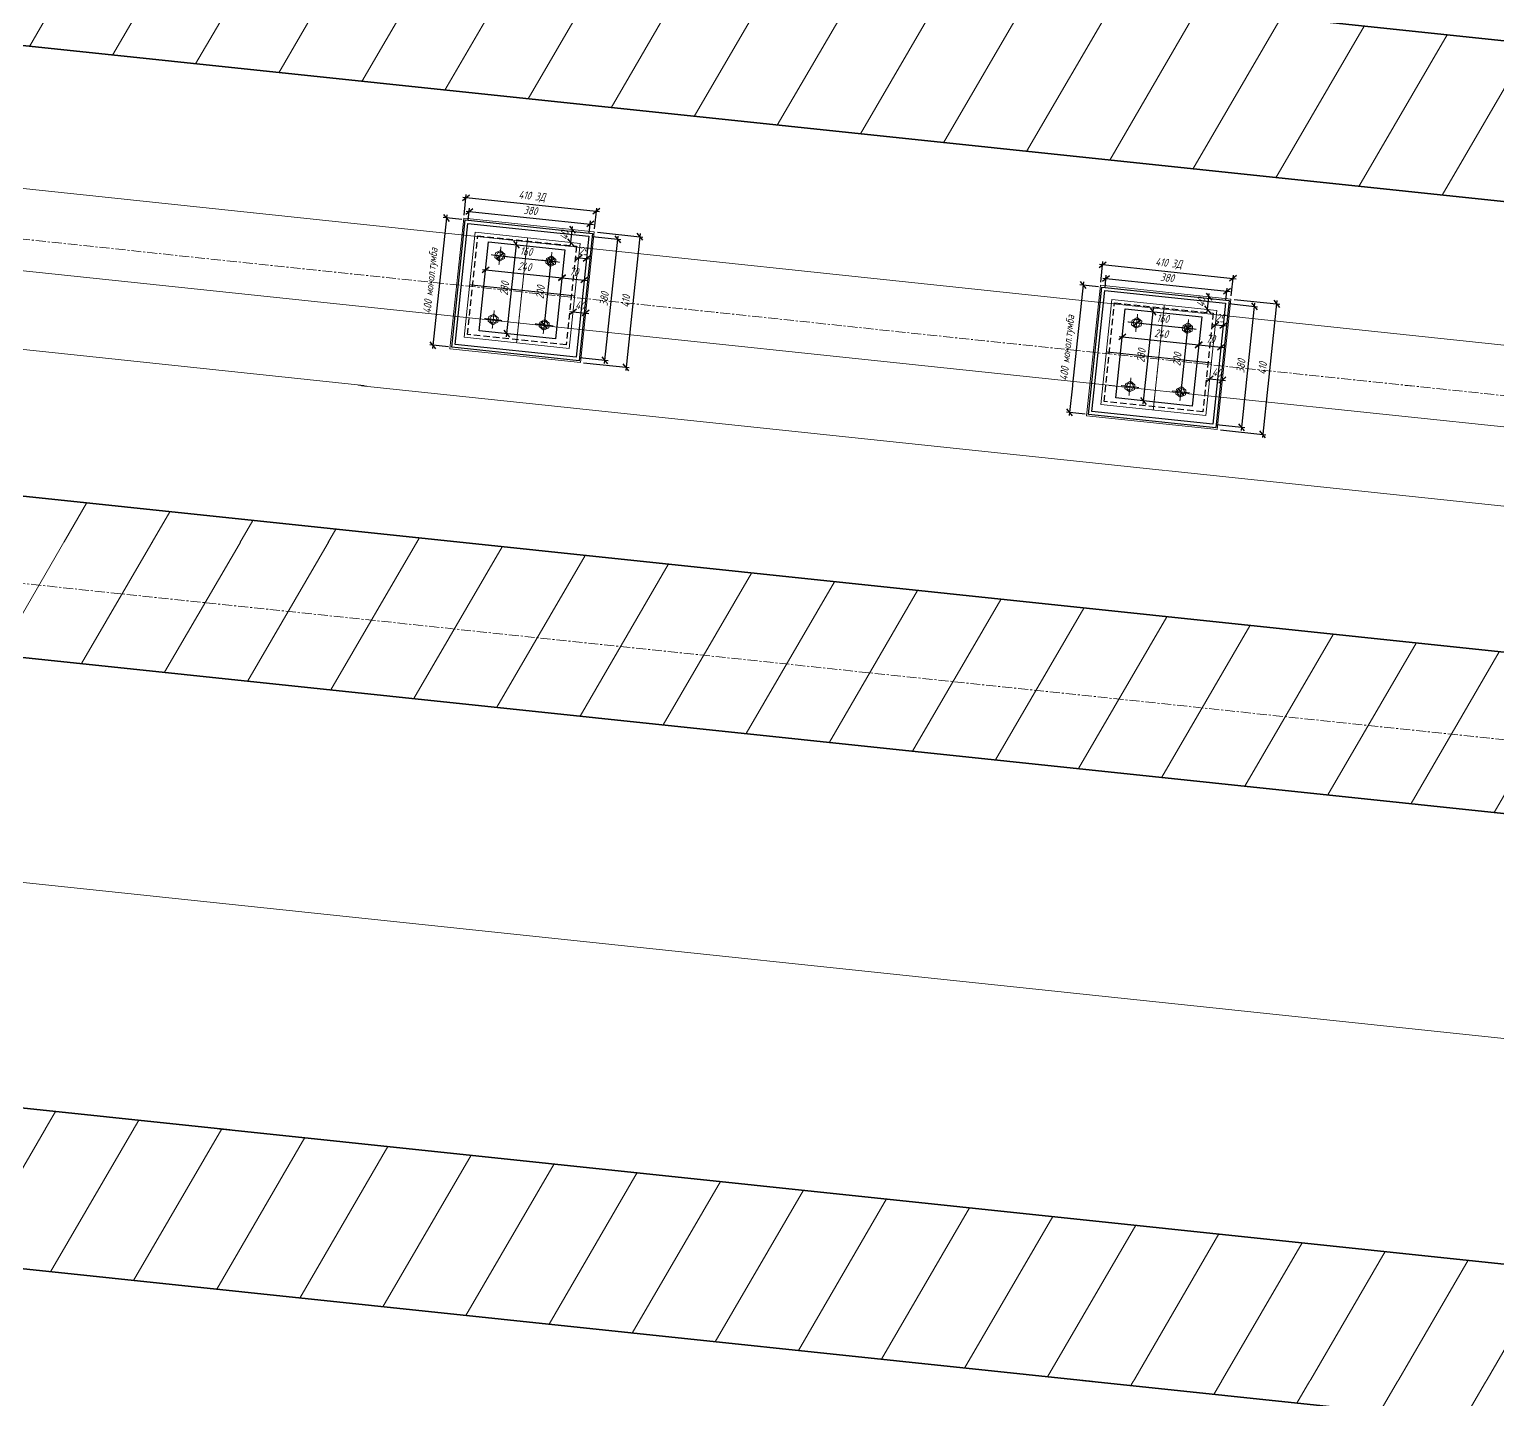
# Model space of a CAD drawing. Header units: millimetres. Extents: x 265754 to 14267433, y -6145605 to 2433772.
# Drawn here: x 8038865 to 8043452, y -578803 to -574523 of the extents above; entities that cross this region are included whole.
import ezdxf
from ezdxf import colors
from ezdxf.entities.mleader import LeaderData, LeaderLine
from ezdxf.math import Vec2, Vec3

# ---------------------------------------------------------------- set-up
doc = ezdxf.new("R2010")
doc.units = ezdxf.units.MM
doc.linetypes.add('осевая', pattern=[2, 1.25, -0.25, 0.25, -0.25])
doc.linetypes.add('Штриховая', pattern=[3, 2, -1])
for name, color, linetype, lineweight in [('Выноски', 3, 'Continuous', 15), ('ИС_Med', 7, 'Continuous', 35), ('ИС_Ось', 3, 'осевая', 18), ('ИС_Тон', 3, 'Continuous', 18), ('ИС_Штр', 3, 'Continuous', 9)]:
    doc.layers.add(name, color=color, linetype=linetype, lineweight=lineweight)
doc.styles.add('0', font='isocpeur.ttf', dxfattribs={"width": 0.8, "oblique": 15})
doc.styles.add('ISOCPEUR', font='isocpeur.ttf', dxfattribs={"width": 0.8, "oblique": 15, "height": 2.5})
doc.dimstyles.new('М10', dxfattribs={"dimscale": 10, "dimtxt": 2.5, "dimasz": 2, "dimexe": 1, "dimexo": 1, "dimgap": 1, "dimtad": 1, "dimdec": 0, "dimtxsty": '0', "dimblk1": 'OBLIQUE', "dimblk2": 'OBLIQUE', "dimsah": 1, "dimcen": 2.5, "dimdle": 1, "dimclrd": 256, "dimclre": 256, "dimclrt": 256, "dimaunit": 1, "dimadec": 0, "dimazin": 0, "dimtfac": 0.75, "dimtdec": 0, "dimtmove": 1, "dimatfit": 2, "dimldrblk": 'OBLIQUE', "dimfxl": 1, "dimtolj": 1, "dimtzin": 0, "dimlwd": -1, "dimlwe": -1, "dimarcsym": 0})

# ---------------------------------------------------------------- blocks, each defined once
blk = doc.blocks.new('_None')
blk = doc.blocks.new('болт БО')
at = {"layer": 'ИС_Тон', "linetype": 'осевая'}
for p, q in [((-27.8473755350301, 0.1288116181356145), (27.84737553503055, -0.1288116181353871)), ((-0.1288116180771794, -27.84737553508876), (0.1288116183113743, 27.84737553520426))]:
    blk.add_line(p, q, dxfattribs=at)
at = {"layer": 'ИС_Тон'}
blk.add_lwpolyline([(14.96664636836476, -7.295342044146537), (15.03303712032357, 7.157535470322273), (0.07648264958743312, 16.64982433590194), (-14.96664636713922, 7.295342045052394), (-15.03303711909848, -7.157535469416189), (-0.07648264836325325, -16.64982433522869)], close=True, dxfattribs=at)
blk.add_circle((1.168700691778213e-10, -4.547473508864641e-13), 11, dxfattribs=at)
blk = doc.blocks.new('_OBLIQUE')
at = {"color": 0, "linetype": 'ByBlock', "lineweight": -2}
blk.add_line((0.5000000000000001, 0.4999999999999999), (-0.5000000000000001, -0.4999999999999999), dxfattribs=at)
blk = doc.blocks.new('*D1625')
at = {"layer": 'Defpoints', "transparency": 16777216}
blk.add_line((-134.5914305063197, 114.4579756438034), (45.40856949368026, 114.4579756438034), dxfattribs=at)
at = {"layer": 'Defpoints', "color": 0, "transparency": 16777216}
for p in [(-124.5914305063197, 114.4579756996827), (35.40856949368026, 114.4579756437743), (35.40856949368026, 114.4579756438034)]:
    blk.add_point(p, dxfattribs=at)
at = {"layer": 'Defpoints', "transparency": 16777216, "xscale": 20, "yscale": 20, "zscale": 20, "rotation": 180}
blk.add_blockref('_OBLIQUE', (-124.5914305063197, 114.4579756438034), dxfattribs=at)
at = {"layer": 'Defpoints', "transparency": 16777216, "xscale": 20, "yscale": 20, "zscale": 20}
blk.add_blockref('_OBLIQUE', (35.40856949368026, 114.4579756438034), dxfattribs=at)
at = {"layer": 'Defpoints', "transparency": 16777216, "insert": (-44.59143050631974, 136.9579756438034), "char_height": 25, "attachment_point": 5, "style": '0'}
blk.add_mtext('\\A1;160', dxfattribs=at)
blk = doc.blocks.new('*D1626')
at = {"layer": 'Defpoints', "transparency": 16777216}
blk.add_line((35.40880478220057, 124.5088570149965), (35.40880478220062, -95.49114298541102), dxfattribs=at)
at = {"layer": 'Defpoints', "color": 0, "transparency": 16777216}
for p in [(35.40880476770691, 114.5088570149965), (35.40880478214241, -85.49114298541102), (35.40880478220062, -85.49114298541102)]:
    blk.add_point(p, dxfattribs=at)
at = {"layer": 'Defpoints', "transparency": 16777216, "xscale": 20, "yscale": 20, "zscale": 20}
for p, rotation in [((35.40880478220057, 114.5088570149965), 90), ((35.40880478220062, -85.49114298541102), 270)]:
    blk.add_blockref('_OBLIQUE', p, dxfattribs=dict(at, rotation=rotation))
at = {"layer": 'Defpoints', "transparency": 16777216, "insert": (12.90880478220059, 14.50885701479273), "char_height": 25, "attachment_point": 5, "rotation": 90, "style": '0'}
blk.add_mtext('\\A1;200', dxfattribs=at)
blk = doc.blocks.new('*D1632')
at = {"layer": 'Defpoints', "transparency": 16777216}
blk.add_line((-174.5911951646558, 66.70392627402907), (85.4088048353442, 66.70392627402907), dxfattribs=at)
at = {"layer": 'Defpoints', "color": 0, "transparency": 16777216}
for p in [(-164.5911951646558, 66.70392635787721), (75.4088048353442, 66.70392627402907), (75.4088048353442, 66.70392627402907)]:
    blk.add_point(p, dxfattribs=at)
at = {"layer": 'Defpoints', "transparency": 16777216, "xscale": 20, "yscale": 20, "zscale": 20, "rotation": 180}
blk.add_blockref('_OBLIQUE', (-164.5911951646558, 66.70392627402907), dxfattribs=at)
at = {"layer": 'Defpoints', "transparency": 16777216, "xscale": 20, "yscale": 20, "zscale": 20}
blk.add_blockref('_OBLIQUE', (75.4088048353442, 66.70392627402907), dxfattribs=at)
at = {"layer": 'Defpoints', "transparency": 16777216, "insert": (-44.5911951646558, 89.20392627402907), "char_height": 25, "attachment_point": 5, "style": '0'}
blk.add_mtext('\\A1;240', dxfattribs=at)
blk = doc.blocks.new('*D1633')
at = {"layer": 'Defpoints', "transparency": 16777216}
blk.add_line((-77.35079311189472, -135.4911429460045), (-77.35079311189479, 164.5088570539957), dxfattribs=at)
at = {"layer": 'Defpoints', "color": 0, "transparency": 16777216}
for p in [(-77.35079311192388, 154.5088570539957), (-77.35079311189477, 154.5088570539957), (-77.35079320971275, -125.4911429460045)]:
    blk.add_point(p, dxfattribs=at)
at = {"layer": 'Defpoints', "transparency": 16777216, "xscale": 20, "yscale": 20, "zscale": 20}
for p, rotation in [((-77.35079311189477, 154.5088570539957), 90), ((-77.35079311189472, -125.4911429460045), 270)]:
    blk.add_blockref('_OBLIQUE', p, dxfattribs=dict(at, rotation=rotation))
at = {"layer": 'Defpoints', "transparency": 16777216, "insert": (-99.85079311189473, 14.50885705399563), "char_height": 25, "attachment_point": 5, "rotation": 90, "style": '0'}
blk.add_mtext('\\A1;280', dxfattribs=at)
blk = doc.blocks.new('*D1634')
at = {"layer": 'Defpoints', "transparency": 16777216}
blk.add_line((65.4088048353442, 66.70392624958185), (155.4088048353442, 66.70392624958185), dxfattribs=at)
at = {"layer": 'Defpoints', "color": 0, "transparency": 16777216}
for p in [(75.4088048353442, 66.70392627402907), (145.4088048353442, 66.70392624958185), (145.4088048353442, 66.70392624958185)]:
    blk.add_point(p, dxfattribs=at)
at = {"layer": 'Defpoints', "transparency": 16777216, "xscale": 20, "yscale": 20, "zscale": 20, "rotation": 180}
blk.add_blockref('_OBLIQUE', (75.4088048353442, 66.70392624958185), dxfattribs=at)
at = {"layer": 'Defpoints', "transparency": 16777216, "xscale": 20, "yscale": 20, "zscale": 20}
blk.add_blockref('_OBLIQUE', (145.4088048353442, 66.70392624958185), dxfattribs=at)
at = {"layer": 'Defpoints', "transparency": 16777216, "insert": (110.4088048353442, 89.20392624958185), "char_height": 25, "attachment_point": 5, "style": '0'}
blk.add_mtext('\\A1;70', dxfattribs=at)
blk = doc.blocks.new('*D1635')
at = {"layer": 'Defpoints', "transparency": 16777216}
blk.add_line((110.4088048589474, 134.3160017424379), (155.4088048589474, 134.3160017424379), dxfattribs=at)
at = {"layer": 'Defpoints', "color": 0, "transparency": 16777216}
for p in [(120.4088048589474, 134.3160017511982), (145.4088048589474, 134.3160017424671), (145.4088048589474, 134.3160017424379)]:
    blk.add_point(p, dxfattribs=at)
at = {"layer": 'Defpoints', "transparency": 16777216, "xscale": 20, "yscale": 20, "zscale": 20, "rotation": 180}
blk.add_blockref('_OBLIQUE', (120.4088048589474, 134.3160017424379), dxfattribs=at)
at = {"layer": 'Defpoints', "transparency": 16777216, "xscale": 20, "yscale": 20, "zscale": 20}
blk.add_blockref('_OBLIQUE', (145.4088048589474, 134.3160017424379), dxfattribs=at)
at = {"layer": 'Defpoints', "transparency": 16777216, "insert": (132.9088048589765, 156.8160017468617), "char_height": 25, "attachment_point": 5, "style": '0'}
blk.add_mtext('\\A1;25', dxfattribs=at)
blk = doc.blocks.new('*D1636')
at = {"layer": 'Defpoints', "transparency": 16777216}
blk.add_line((110.4088047996629, -35.37111902015749), (170.4088047996629, -35.37111902015749), dxfattribs=at)
at = {"layer": 'Defpoints', "color": 0, "transparency": 16777216}
for p in [(120.4088047996629, -35.37111900618766), (160.4088047996629, -35.37111902015749), (160.4088047996629, -35.37111902015749)]:
    blk.add_point(p, dxfattribs=at)
at = {"layer": 'Defpoints', "transparency": 16777216, "xscale": 20, "yscale": 20, "zscale": 20, "rotation": 180}
blk.add_blockref('_OBLIQUE', (120.4088047996629, -35.37111902015749), dxfattribs=at)
at = {"layer": 'Defpoints', "transparency": 16777216, "xscale": 20, "yscale": 20, "zscale": 20}
blk.add_blockref('_OBLIQUE', (160.4088047996629, -35.37111902015749), dxfattribs=at)
at = {"layer": 'Defpoints', "transparency": 16777216, "insert": (140.4088047996338, -12.87111901320168), "char_height": 25, "attachment_point": 5, "style": '0'}
blk.add_mtext('\\A1;40', dxfattribs=at)
blk = doc.blocks.new('*D1627')
at = {"layer": 'Defpoints', "transparency": 16777216}
for p, q in [((-259.5911951113085, 284.3531216889678), (170.4088048887206, 284.3531216889678)), ((-249.5911951113085, 229.5088571141532), (-249.5911951113085, 294.3531216889678)), ((160.4088048887206, 229.5088569709333), (160.4088048887206, 294.3531216889678))]:
    blk.add_line(p, q, dxfattribs=at)
at = {"layer": 'Defpoints', "color": 0, "transparency": 16777216}
for p in [(160.4088048887206, 284.3531216889678), (-249.5911951113085, 219.5088571141532), (160.4088048887206, 219.5088569709333)]:
    blk.add_point(p, dxfattribs=at)
at = {"layer": 'Defpoints', "transparency": 16777216, "xscale": 20, "yscale": 20, "zscale": 20, "rotation": 180}
blk.add_blockref('_OBLIQUE', (-249.5911951113085, 284.3531216889678), dxfattribs=at)
at = {"layer": 'Defpoints', "transparency": 16777216, "xscale": 20, "yscale": 20, "zscale": 20}
blk.add_blockref('_OBLIQUE', (160.4088048887206, 284.3531216889678), dxfattribs=at)
at = {"layer": 'Defpoints', "transparency": 16777216, "insert": (-44.59119511129393, 308.7281216889678), "char_height": 25, "attachment_point": 5, "style": '0'}
blk.add_mtext('\\A1;410 ЗД', dxfattribs=at)
blk = doc.blocks.new('*D1628')
at = {"layer": 'Defpoints', "transparency": 16777216}
for p, q in [((-244.5911951165472, 242.5192419534433), (155.4088048834528, 242.5192419534433)), ((-234.5911951165472, 214.5088571088854), (-234.5911951165472, 252.5192419534433)), ((145.4088048834528, 214.508856976172), (145.4088048834528, 252.5192419534433))]:
    blk.add_line(p, q, dxfattribs=at)
at = {"layer": 'Defpoints', "color": 0, "transparency": 16777216}
for p in [(145.4088048834528, 242.5192419534433), (-234.5911951165472, 204.5088571088854), (145.4088048834528, 204.508856976172)]:
    blk.add_point(p, dxfattribs=at)
at = {"layer": 'Defpoints', "transparency": 16777216, "xscale": 20, "yscale": 20, "zscale": 20, "rotation": 180}
blk.add_blockref('_OBLIQUE', (-234.5911951165472, 242.5192419534433), dxfattribs=at)
at = {"layer": 'Defpoints', "transparency": 16777216, "xscale": 20, "yscale": 20, "zscale": 20}
blk.add_blockref('_OBLIQUE', (145.4088048834528, 242.5192419534433), dxfattribs=at)
at = {"layer": 'Defpoints', "transparency": 16777216, "insert": (-44.59119511654717, 265.0192419534433), "char_height": 25, "attachment_point": 5, "style": '0'}
blk.add_mtext('\\A1;380', dxfattribs=at)
blk = doc.blocks.new('*D1629')
at = {"layer": 'Defpoints', "transparency": 16777216}
blk.add_line((91.22692856035431, 169.5088569950895), (91.2269285603543, 229.5088569950896), dxfattribs=at)
at = {"layer": 'Defpoints', "color": 0, "transparency": 16777216}
for p in [(91.22692856035431, 219.5088569950896), (91.22692856035431, 219.5088569950896), (91.22692854638447, 179.5088569950895)]:
    blk.add_point(p, dxfattribs=at)
at = {"layer": 'Defpoints', "transparency": 16777216, "xscale": 20, "yscale": 20, "zscale": 20}
for p, rotation in [((91.22692856035431, 219.5088569950896), 90), ((91.22692856035431, 179.5088569950895), 270)]:
    blk.add_blockref('_OBLIQUE', p, dxfattribs=dict(at, rotation=rotation))
at = {"layer": 'Defpoints', "transparency": 16777216, "insert": (68.72692855334026, 199.5088569950894), "char_height": 25, "attachment_point": 5, "rotation": 90, "style": '0'}
blk.add_mtext('\\A1;40', dxfattribs=at)
blk = doc.blocks.new('*D1630')
at = {"layer": 'Defpoints', "transparency": 16777216}
for p, q in [((155.4088048834529, 204.5088569761721), (245.8727592602664, 204.5088569761721)), ((235.8727592602665, -185.4911430238281), (235.8727592602664, 214.5088569761721)), ((155.4088047507394, -175.4911430238281), (245.8727592602665, -175.4911430238281))]:
    blk.add_line(p, q, dxfattribs=at)
at = {"layer": 'Defpoints', "color": 0, "transparency": 16777216}
for p in [(145.4088048834529, 204.5088569761721), (235.8727592602664, 204.5088569761721), (145.4088047507394, -175.4911430238281)]:
    blk.add_point(p, dxfattribs=at)
at = {"layer": 'Defpoints', "transparency": 16777216, "xscale": 20, "yscale": 20, "zscale": 20}
for p, rotation in [((235.8727592602664, 204.5088569761721), 90), ((235.8727592602665, -175.4911430238281), 270)]:
    blk.add_blockref('_OBLIQUE', p, dxfattribs=dict(at, rotation=rotation))
at = {"layer": 'Defpoints', "transparency": 16777216, "insert": (213.3727592602664, 14.50885697617193), "char_height": 25, "attachment_point": 5, "rotation": 90, "style": '0'}
blk.add_mtext('\\A1;380', dxfattribs=at)
blk = doc.blocks.new('*D1631')
at = {"layer": 'Defpoints', "transparency": 16777216}
for p, q in [((303.6341532355, 229.5088569709334), (303.6341532355001, -200.4911430290668)), ((170.4088048887207, 219.5088569709334), (313.6341532355, 219.5088569709334)), ((170.4088047455007, -190.4911430290668), (313.6341532355001, -190.4911430290668))]:
    blk.add_line(p, q, dxfattribs=at)
at = {"layer": 'Defpoints', "color": 0, "transparency": 16777216}
for p in [(160.4088048887207, 219.5088569709334), (160.4088047455007, -190.4911430290668), (303.6341532355001, -190.4911430290668)]:
    blk.add_point(p, dxfattribs=at)
at = {"layer": 'Defpoints', "transparency": 16777216, "xscale": 20, "yscale": 20, "zscale": 20}
for p, rotation in [((303.6341532355, 219.5088569709334), 90), ((303.6341532355001, -190.4911430290668), 270)]:
    blk.add_blockref('_OBLIQUE', p, dxfattribs=dict(at, rotation=rotation))
at = {"layer": 'Defpoints', "transparency": 16777216, "insert": (281.1341532355, 14.50885697093324), "char_height": 25, "attachment_point": 5, "rotation": 90, "style": '0'}
blk.add_mtext('\\A1;410', dxfattribs=at)
blk = doc.blocks.new('*D1624')
at = {"layer": 'Defpoints', "transparency": 16777216}
for p, q in [((-254.5911951130257, 214.5088571124071), (-313.4498259851537, 214.5088571124071)), ((-303.4498259851537, 224.5088571124071), (-303.4498259851536, -195.4911428875931)), ((-254.5911952527532, -185.4911428875931), (-313.4498259851536, -185.4911428875931))]:
    blk.add_line(p, q, dxfattribs=at)
at = {"layer": 'Defpoints', "color": 0, "transparency": 16777216}
for p in [(-244.5911951130257, 214.5088571124071), (-303.4498259851536, -185.4911428875931), (-244.5911952527532, -185.4911428875931)]:
    blk.add_point(p, dxfattribs=at)
at = {"layer": 'Defpoints', "transparency": 16777216, "xscale": 20, "yscale": 20, "zscale": 20}
for p, rotation in [((-303.4498259851537, 214.5088571124071), 90), ((-303.4498259851536, -185.4911428875931), 270)]:
    blk.add_blockref('_OBLIQUE', p, dxfattribs=dict(at, rotation=rotation))
at = {"layer": 'Defpoints', "transparency": 16777216, "insert": (-329.6998259851536, 14.50885711240708), "char_height": 25, "attachment_point": 5, "rotation": 90, "style": '0'}
blk.add_mtext('\\A1;400 монол.тумба', dxfattribs=at)
blk = doc.blocks.new('Б24')
at = {"layer": 'ИС_Med'}
blk.add_lwpolyline([(-10.60239487377694, -0.7026100440270966), (10.69760512621725, -0.7026100440417054), (10.69760512621724, 0.6973899559525307), (-10.60239487377693, 0.6973899559670258)], close=True, dxfattribs=at)
at = {"layer": 'ИС_Ось', "linetype": 'осевая', "ltscale": 25}
blk.add_lwpolyline([(-12.00239487376528, -0.002610044030063818), (11.99760512623473, -0.002610044030063818)], dxfattribs=at)
blk = doc.blocks.new('*U1646')
at = {"layer": 'Defpoints'}
for points in [[(-244.5911951130256, 214.508857112407), (155.4088048869744, 214.5088569726795), (155.4088047472469, -185.4911430273205), (-244.5911952527531, -185.491142887593)], [(-164.5911951340095, 154.5088570844673), (75.40880486601964, 154.5088570006192), (75.40880476820166, -125.4911429993808), (-164.5911952317983, -125.4911429155618)]]:
    blk.add_lwpolyline(points, close=True, dxfattribs=at)
at = {"layer": 'Defpoints', "color": 1, "ltscale": 250}
blk.add_lwpolyline([(-234.5911951165472, 204.5088571088854), (145.4088048834528, 204.508856976172), (145.4088047507394, -175.491143023828), (-234.5911952492606, -175.4911428910855)], close=True, dxfattribs=at)
at = {"layer": 'Defpoints', "color": 1, "linetype": 'Штриховая', "ltscale": 10}
blk.add_lwpolyline([(-199.5911951287417, 169.5088570966618), (110.4088048712583, 169.5088569883956), (110.408804762963, -140.4911430116044), (-199.591195237037, -140.4911429033091)], close=True, dxfattribs=at)
at = {"layer": 'ИС_Тон'}
for points in [[(-249.5911951113085, 219.5088571141532), (160.4088048887206, 219.5088569709333), (160.4088047455007, -190.4911430290667), (-249.5911952545284, -190.4911428858468)], [(-209.5911951252783, 179.5088571001834), (120.4088048747217, 179.5088569849031), (120.4088047594414, -150.4911430150969), (-209.5911952405295, -150.4911428998457)]]:
    blk.add_lwpolyline(points, close=True, dxfattribs=at)
at = {"layer": 'ИС_Тон', "linetype": 'осевая'}
for points in [[(-44.59119512524921, 179.5088570425287), (-44.59119524052949, -150.4911429574422)], [(-209.5911951829039, 14.50885710018338), (120.4088048171252, 14.5088569849031)]]:
    blk.add_lwpolyline(points, dxfattribs=at)
at = {"layer": 'ИС_Тон'}
for p in [(-124.5911951480666, 114.5088570704975), (35.40880485190428, 114.508857014589), (-124.5911952179449, -85.49114292950253), (35.40880478205509, -85.49114298541099)]:
    blk.add_blockref('болт БО', p, dxfattribs=at)
at = {"layer": 'Defpoints'}
for base, p1, p2, angle, text, picture, middle in [((160.4088048887206, 284.3531216889678), (-249.5911951113085, 219.5088571141532), (160.4088048887206, 219.5088569709333), 359.9999999799897, '<> ЗД', '*D1627', (-44.59119511129393, 308.7281216889678)), ((-303.4498259851536, -185.4911428875931), (-244.5911951130256, 214.508857112407), (-244.5911952527531, -185.491142887593), 89.99999997998968, '<> монол.тумба', '*D1624', (-329.6998259851536, 14.50885711240708))]:
    dim = blk.add_linear_dim(base=base, p1=p1, p2=p2, angle=angle, text=text, dimstyle='М10', dxfattribs=at)
    dim.commit()
    dim.dimension.update_dxf_attribs({"geometry": picture, "text_midpoint": middle})
for base, p1, p2, angle, picture, middle in [((145.4088048834528, 242.5192419534433), (-234.5911951165472, 204.5088571088854), (145.4088048834528, 204.508856976172), 359.9999999799897, '*D1628', (-44.59119511654717, 265.0192419534433)), ((303.6341532355001, -190.4911430290668), (160.4088048887206, 219.5088569709333), (160.4088047455007, -190.4911430290667), 89.99999997998968, '*D1631', (281.1341532355, 14.50885697093324)), ((235.8727592602664, 204.5088569761721), (145.4088047507394, -175.491143023828), (145.4088048834528, 204.508856976172), 89.99999997998968, '*D1630', (213.3727592602664, 14.50885697617193)), ((35.40856949368026, 114.4579756438034), (-124.5914305063197, 114.4579756996827), (35.40856949368026, 114.4579756437743), 359.9999999799897, '*D1625', (-44.59143050631974, 136.9579756438034)), ((-77.35079311189477, 154.5088570539957), (-77.35079320971272, -125.4911429460044), (-77.35079311192385, 154.5088570539956), 89.99999997998968, '*D1633', (-99.85079311189473, 14.50885705399563)), ((75.40880483524828, 66.70392627401756), (-164.5911951646558, 66.70392635787721), (75.4088048353442, 66.70392627402907), 359.9999999799897, '*D1632', (-44.5911951646558, 89.20392627402907)), ((35.40880478220062, -85.49114298541102), (35.4088047677069, 114.5088570149965), (35.4088047821424, -85.49114298541099), 89.99999997998968, '*D1626', (12.90880478220059, 14.50885701479273)), ((145.4088048353442, 66.70392624958185), (75.4088048353442, 66.70392627402907), (145.4088048353442, 66.70392624958185), 359.9999999799897, '*D1634', (110.4088048353442, 89.20392624958185))]:
    dim = blk.add_linear_dim(base=base, p1=p1, p2=p2, angle=angle, dimstyle='М10', dxfattribs=at)
    dim.commit()
    dim.dimension.update_dxf_attribs({"geometry": picture, "text_midpoint": middle})
for base, p1, p2, angle, picture, middle, set_off in [((91.22692856032748, 219.5088569950974), (91.22692854635761, 179.5088569950973), (91.22692856032745, 219.5088569950973), 89.99999997998968, '*D1629', (91.22692855331343, 199.5088569950973), (-2.683009370230138e-11, 7.87281351222191e-12)), ((145.4088048589343, 134.3160017424418), (120.4088048589343, 134.3160017512021), (145.4088048589343, 134.3160017424709), 359.9999999799897, '*D1635', (132.9088048589634, 134.3160017468656), (-1.313082975684665e-11, 3.893774191965349e-12)), ((160.4088047996568, -35.3711190201708), (120.4088047996568, -35.37111900620096), (160.4088047996568, -35.3711190201708), 359.9999999799897, '*D1636', (140.4088047996277, -35.37111901321498), (-6.139089236967266e-12, -1.330136001342908e-11))]:
    dim = blk.add_linear_dim(base=base, p1=p1, p2=p2, angle=angle, dimstyle='М10', dxfattribs=at)
    dim.commit()
    dim.dimension.update_dxf_attribs({"geometry": picture, "text_midpoint": middle, "dimtype": 128, "insert": set_off})
blk = doc.blocks.new('*U1649')
at = {"layer": 'ИС_Med', "color": 0, "linetype": 'ByBlock', "lineweight": -2, "transparency": 16777216}
for p in [(16000, 0), (18000, 0)]:
    blk.add_blockref('*U1646', p, dxfattribs=at)
blk = doc.blocks.new('План Узловая')
at = {"layer": 'ИС_Штр'}
h = blk.add_hatch(dxfattribs=at)
h.set_pattern_fill('ANSI31', color=256, scale=75, angle=14.81052377493742)
h.set_pattern_definition([(59.81052377493726, (135096.2707000755, 13182.500914264), (-205.8274345762676, 119.7438215556539), [])])
h.paths.add_polyline_path([(168796.5574576023, 7334.991272743617), (149489.3164711864, 9370.016713104967), (149436.9057050364, 8872.771188661281), (168744.1466914511, 6837.745748300105)])
at = {"layer": 'ИС_Med', "xscale": 999.9999999999995, "yscale": 999.9999999999995, "zscale": 999.9999999999995, "rotation": 173.9831156265726}
blk.add_blockref('Б24', (158822.9176668527, 9087.487852132064), dxfattribs=at)
at = {"layer": 'Выноски'}
ml = blk.add_multileader_mtext('Standard', dxfattribs=at)
ml.set_content('Металлическое барьерное ограждение', color=256, style='ISOCPEUR')
ml.set_leader_properties(color=256)
ml.set_arrow_properties(name='NONE')
ml.build(insert=Vec2(0, 0))
ml.multileader.update_dxf_attribs({"text_left_attachment_type": 6, "text_right_attachment_type": 6, "dogleg_length": 2, "arrow_head_size": 500, "scale": 200})
ctx = ml.context
ctx.base_point, ctx.scale, ctx.char_height, ctx.arrow_head_size, ctx.landing_gap_size, ctx.plane_origin, ctx.plane_x_axis, ctx.plane_y_axis = Vec3(13315.39981591702, 5389.034737765789), 200, 500, 500, 125, Vec3(8540.733157396317, 14336.94108617306), Vec3(1, 2.842170943040402e-15), Vec3(-2.842170943040402e-15, 1)
ctx.left_attachment, ctx.right_attachment, ctx.text_align_type = 6, 6, 1
notes = []
notes.append((ctx, [(0, (1, 1, 0), (13215.39981591702, 5389.034737765789), (1, 5.684341886080802e-16), 100, [(0, [(12482.19287824631, 6300.03343629837)], 0, [])])]))
ctx.mtext.insert, ctx.mtext.text_direction, ctx.mtext.rotation, ctx.mtext.width, ctx.mtext.alignment, ctx.mtext.flow_direction = Vec3(16327.387114048, 6039.034737825394), Vec3(1, 2.842170943040402e-15), 2.842170943040402e-15, 6221.823149931261, 2, 5
ctx.mtext.has_bg_fill, ctx.mtext.bg_color, ctx.mtext.bg_scale_factor, ctx.mtext.bg_transparency, ctx.mtext.use_window_bg_color = 1, -1023410167, 1.5, 0, 1
ml = blk.add_multileader_mtext('Standard', dxfattribs=at)
ml.set_content('Ось путепровода\\PОсь проезжей части', color=256, style='ISOCPEUR')
ml.set_leader_properties(color=256)
ml.set_arrow_properties(name='NONE')
ml.build(insert=Vec2(0, 0))
ml.multileader.update_dxf_attribs({"text_left_attachment_type": 6, "text_right_attachment_type": 6, "dogleg_length": 2, "arrow_head_size": 500, "scale": 200})
ctx = ml.context
ctx.base_point, ctx.scale, ctx.char_height, ctx.arrow_head_size, ctx.landing_gap_size, ctx.plane_origin, ctx.plane_x_axis, ctx.plane_y_axis = Vec3(13839.92619156837, 3519.031026244164), 200, 500, 500, 125, Vec3(7982.3427734375, 9376.900268435478), Vec3(1, 2.842170943040402e-15), Vec3(-2.842170943040402e-15, 1)
ctx.left_attachment, ctx.right_attachment, ctx.text_align_type = 6, 6, 1
notes.append((ctx, [(0, (1, 1, 0), (13739.92619156837, 3519.031026244164), (1, 5.684341886080802e-16), 100, [(0, [(12905.34992742538, 1676.732035160065)], 0, [])])]))
ctx.mtext.insert, ctx.mtext.text_direction, ctx.mtext.rotation, ctx.mtext.width, ctx.mtext.alignment, ctx.mtext.flow_direction = Vec3(16541.91348958015, 4169.031026721001), Vec3(1, 2.842170943040402e-15), 2.842170943040402e-15, 6401.925370128336, 2, 5
ctx.mtext.has_bg_fill, ctx.mtext.bg_color, ctx.mtext.bg_scale_factor, ctx.mtext.bg_transparency, ctx.mtext.use_window_bg_color = 1, -1023410167, 1.5, 0, 1
for ctx, leaders in notes:
    for number, flags, end, landing, length, lines in leaders:
        leader = LeaderData()
        leader.index, (leader.has_last_leader_line, leader.has_dogleg_vector, leader.attachment_direction) = number, flags
        leader.last_leader_point, leader.dogleg_vector, leader.dogleg_length = Vec3(end), Vec3(landing), length
        for number, points, colour, breaks in lines:
            line = LeaderLine()
            line.index, line.vertices, line.color, line.breaks = number, Vec3.list(points), colors.encode_raw_color(colour), breaks
            leader.lines.append(line)
        ctx.leaders.append(leader)
ml = blk.add_multileader_mtext('Standard', dxfattribs=at)
ml.set_content('225 км\\PПК 3+71,67', color=256, style='ISOCPEUR')
ml.set_leader_properties(color=256)
ml.set_arrow_properties(name='NONE')
ml.build(insert=Vec2(0, 0))
ml.multileader.update_dxf_attribs({"text_left_attachment_type": 6, "text_right_attachment_type": 6, "dogleg_length": 2, "arrow_head_size": 300, "scale": 200})
ctx = ml.context
ctx.base_point, ctx.scale, ctx.char_height, ctx.arrow_head_size, ctx.landing_gap_size, ctx.plane_origin, ctx.plane_x_axis, ctx.plane_y_axis = Vec3(50527.69845328078, 4162.554789304732), 200, 500, 300, 125, Vec3(44403.06487798691, 9237.545387625694), Vec3(1, 2.842170943040402e-15), Vec3(-2.842170943040402e-15, 1)
ctx.left_attachment, ctx.right_attachment = 6, 6
notes = []
notes.append((ctx, [(1, (1, 1, 0), (53685.6476457119, 4162.554789304733), (-1, -2.842170943040401e-16), 100, [(0, [(54634.42280244827, 5457.490180015564)], 0, [])])]))
ctx.mtext.insert, ctx.mtext.text_direction, ctx.mtext.rotation, ctx.mtext.width, ctx.mtext.flow_direction = Vec3(50786.67304944992, 4762.55478978157), Vec3(1, 2.842170943040402e-15), 2.842170943040402e-15, 3076.681753235513, 5
ctx.mtext.has_bg_fill, ctx.mtext.bg_color, ctx.mtext.bg_scale_factor, ctx.mtext.bg_transparency, ctx.mtext.use_window_bg_color = 1, -1023410167, 1.5, 0, 1
for ctx, leaders in notes:
    for number, flags, end, landing, length, lines in leaders:
        leader = LeaderData()
        leader.index, (leader.has_last_leader_line, leader.has_dogleg_vector, leader.attachment_direction) = number, flags
        leader.last_leader_point, leader.dogleg_vector, leader.dogleg_length = Vec3(end), Vec3(landing), length
        for number, points, colour, breaks in lines:
            line = LeaderLine()
            line.index, line.vertices, line.color, line.breaks = number, Vec3.list(points), colors.encode_raw_color(colour), breaks
            leader.lines.append(line)
        ctx.leaders.append(leader)
ml = blk.add_multileader_mtext('Standard', dxfattribs=at)
ml.set_content('349 км\\PПК 8+21,04', color=256, style='ISOCPEUR')
ml.set_leader_properties(color=256)
ml.set_arrow_properties(name='NONE')
ml.build(insert=Vec2(0, 0))
ml.multileader.update_dxf_attribs({"text_left_attachment_type": 6, "text_right_attachment_type": 6, "dogleg_length": 2, "arrow_head_size": 300, "scale": 200})
ctx = ml.context
ctx.base_point, ctx.scale, ctx.char_height, ctx.arrow_head_size, ctx.landing_gap_size, ctx.plane_origin, ctx.plane_x_axis, ctx.plane_y_axis = Vec3(85270.5134224628, 5173.403683304786), 200, 500, 300, 125, Vec3(79203.01118433475, 10209.23238390684), Vec3(1, 2.842170943040402e-15), Vec3(-2.842170943040402e-15, 1)
ctx.left_attachment, ctx.right_attachment = 6, 6
notes = []
notes.append((ctx, [(1, (1, 1, 0), (88468.46261489391, 5173.403683304787), (-1, -2.842170943040401e-16), 100, [(0, [(89434.36910939217, 6429.177175402641)], 0, [])])]))
ctx.mtext.insert, ctx.mtext.text_direction, ctx.mtext.rotation, ctx.mtext.width, ctx.mtext.flow_direction = Vec3(85529.48801779747, 5773.40368437767), Vec3(1, 2.842170943040402e-15), 2.842170943040402e-15, 3468.862204149817, 5
ctx.mtext.has_bg_fill, ctx.mtext.bg_color, ctx.mtext.bg_scale_factor, ctx.mtext.bg_transparency, ctx.mtext.use_window_bg_color = 1, -1023410167, 1.5, 0, 1
for ctx, leaders in notes:
    for number, flags, end, landing, length, lines in leaders:
        leader = LeaderData()
        leader.index, (leader.has_last_leader_line, leader.has_dogleg_vector, leader.attachment_direction) = number, flags
        leader.last_leader_point, leader.dogleg_vector, leader.dogleg_length = Vec3(end), Vec3(landing), length
        for number, points, colour, breaks in lines:
            line = LeaderLine()
            line.index, line.vertices, line.color, line.breaks = number, Vec3.list(points), colors.encode_raw_color(colour), breaks
            leader.lines.append(line)
        ctx.leaders.append(leader)
ml = blk.add_multileader_mtext('Standard', dxfattribs=at)
ml.set_content('225 км\\PПК 6+98,91', color=256, style='ISOCPEUR')
ml.set_leader_properties(color=256)
ml.set_arrow_properties(name='NONE')
ml.build(insert=Vec2(0, 0))
ml.multileader.update_dxf_attribs({"text_left_attachment_type": 6, "text_right_attachment_type": 6, "dogleg_length": 2, "arrow_head_size": 300, "scale": 200})
ctx = ml.context
ctx.base_point, ctx.scale, ctx.char_height, ctx.arrow_head_size, ctx.landing_gap_size, ctx.plane_origin, ctx.plane_x_axis, ctx.plane_y_axis = Vec3(103282.3069413637, 4949.184417247771), 200, 500, 300, 125, Vec3(97049.96852850914, 9900.075896084309), Vec3(1, 2.842170943040402e-15), Vec3(-2.842170943040402e-15, 1)
ctx.left_attachment, ctx.right_attachment = 6, 6
notes = []
notes.append((ctx, [(1, (1, 1, 0), (106440.2561337948, 4949.184417247772), (-1, -2.842170943040401e-16), 100, [(0, [(107281.3264529705, 6120.020687818527)], 0, [])])]))
ctx.mtext.insert, ctx.mtext.text_direction, ctx.mtext.rotation, ctx.mtext.width, ctx.mtext.flow_direction = Vec3(103541.281537652, 5549.184417068958), Vec3(1, 2.842170943040402e-15), 2.842170943040402e-15, 3468.862204149817, 5
ctx.mtext.has_bg_fill, ctx.mtext.bg_color, ctx.mtext.bg_scale_factor, ctx.mtext.bg_transparency, ctx.mtext.use_window_bg_color = 1, -1023410167, 1.5, 0, 1
for ctx, leaders in notes:
    for number, flags, end, landing, length, lines in leaders:
        leader = LeaderData()
        leader.index, (leader.has_last_leader_line, leader.has_dogleg_vector, leader.attachment_direction) = number, flags
        leader.last_leader_point, leader.dogleg_vector, leader.dogleg_length = Vec3(end), Vec3(landing), length
        for number, points, colour, breaks in lines:
            line = LeaderLine()
            line.index, line.vertices, line.color, line.breaks = number, Vec3.list(points), colors.encode_raw_color(colour), breaks
            leader.lines.append(line)
        ctx.leaders.append(leader)
at = {"layer": 'ИС_Штр'}
h = blk.add_hatch(dxfattribs=at)
h.set_pattern_fill('ANSI31', color=256, scale=75, angle=14.81052377493742)
h.set_pattern_definition([(59.81052377493726, (135778.0370951886, 11200.11625593866), (-205.8274345762676, 119.7438215556539), [])])
h.paths.add_polyline_path([(169478.3238527155, 5352.606614418211), (150171.0828662995, 7387.632054779562), (150118.6721001496, 6890.386530335934), (169425.9130865641, 4855.3610899747)])
h = blk.add_hatch(dxfattribs=at)
h.set_pattern_fill('ANSI31', color=256, scale=75, angle=14.81052377493742)
h.set_pattern_definition([(59.81052377493726, (136459.8034903037, 9217.731597631238), (-205.8274345762676, 119.7438215556539), [])])
h.paths.add_polyline_path([(170160.0902478305, 3370.22195611085), (150852.8492614146, 5405.247396472201), (150800.4384952647, 4908.001872028515), (170107.6794816792, 2872.976431667339)])
at = {"layer": 'ИС_Ось', "color": 6, "ltscale": 25}
blk.add_lwpolyline([(171555.2733744095, 5934.975673662382), (146486.6045495929, 8584.31394850259), (127723.4753012578, 10216.07097017171), (98237.186056184, 11519.53714314057), (96603.15199281904, 11501.5953661137), (64901.46091584879, 11153.50918825902), (63539.38876502629, 11063.44172736257), (34182.77758778178, 9122.226331550512), (11767.37588040758, 6559.854624605272), (6618.952659764327, 5831.793216555263)], dxfattribs=at)
blk.add_lwpolyline([(171938.7137536773, 4820.039046314196), (151544.5615984517, 6972.488849354908, 0.059768530447525), (7720.029646566836, 4924.088648953591)], format="xyb", dxfattribs=at)
at = {"layer": 'ИС_Тон', "color": 6, "ltscale": 70}
for points in [[(171498.9306371038, 6098.804484876979), (146501.6572052492, 8740.597462894977), (127733.7478993334, 10372.77018774557), (98239.79292909795, 11676.57523053134), (96601.4282287499, 11658.58590289037), (64895.41492813086, 11310.45226680062), (63529.02971239609, 11220.09960309369), (34168.67450297053, 9278.63663194445), (11747.46516204055, 6715.601037012646), (6566.950308202533, 5983.001408492215)], [(171678.3661062302, 5577.056678460911), (146453.7188114378, 8242.87926419318), (127701.0326188374, 9873.728093561542), (98231.49078606052, 11176.4539331086), (96606.9179232376, 11158.61604054424), (64914.6696660858, 10810.63354533073), (63562.02032586816, 10721.18917082885), (34213.58878580894, 8780.514656167594), (11810.87509314559, 6219.593354186625), (6732.56289279426, 5501.446657100751)]]:
    blk.add_lwpolyline(points, dxfattribs=at)
at = {"layer": 'ИС_Med', "xscale": 999.9999999999995, "yscale": 999.9999999999995, "zscale": 999.9999999999995, "rotation": 173.9831156265726}
for p in [(159504.7480926503, 7105.710843512323), (160186.450457082, 5122.718535509892), (160868.2168521967, 3140.333877199038)]:
    blk.add_blockref('Б24', p, dxfattribs=at)
at = {"layer": 'ИС_Med', "rotation": 353.9846938868046}
blk.add_blockref('*U1649', (149566.3290233543, 8244.262714793149), dxfattribs=at)

msp = doc.modelspace()

# ---------------------------------------------------------------- block references
at = {"layer": 'ИС_Ось', "color": 4, "ltscale": 0.05}
msp.add_blockref('План Узловая', (7874968.788125941, -581924.4700561167), dxfattribs=at)

doc.saveas('drawing.dxf')
